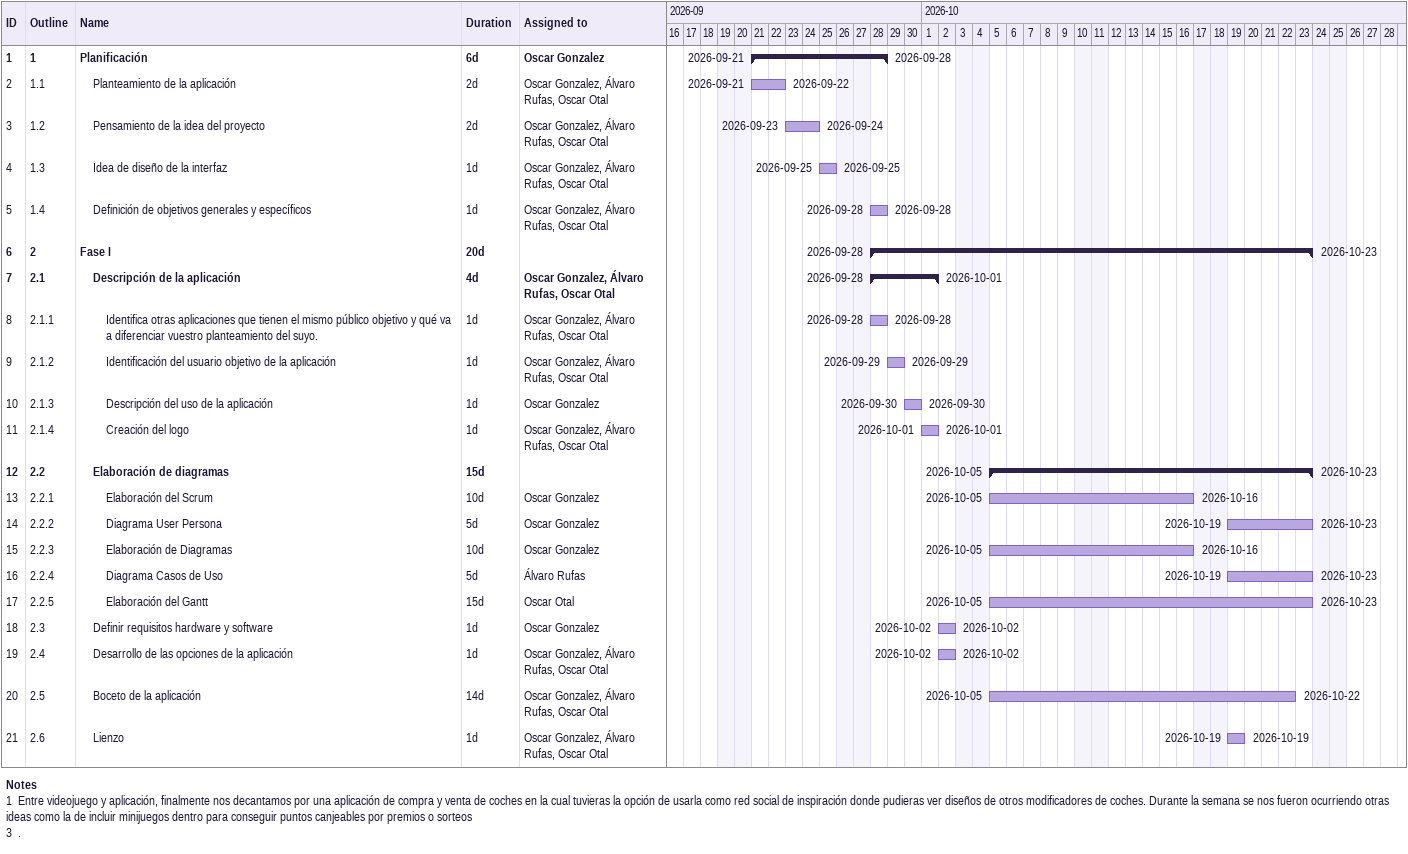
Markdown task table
| ID | WBS | Task | Duration | Start | Finish | Resources |
|---|---|---|---|---|---|---|
| 1 | 1 | **Planificación** | 6d | 2026-09-21 | 2026-09-28 | Oscar Gonzalez |
| 2 | 1.1 | Planteamiento de la aplicación | 2d | 2026-09-21 | 2026-09-22 | Oscar Gonzalez, Álvaro Rufas, Oscar Otal |
| 3 | 1.2 | Pensamiento de la idea del proyecto | 2d | 2026-09-23 | 2026-09-24 | Oscar Gonzalez, Álvaro Rufas, Oscar Otal |
| 4 | 1.3 | Idea de diseño de la interfaz | 1d | 2026-09-25 | 2026-09-25 | Oscar Gonzalez, Álvaro Rufas, Oscar Otal |
| 5 | 1.4 | Definición de objetivos generales y específicos | 1d | 2026-09-28 | 2026-09-28 | Oscar Gonzalez, Álvaro Rufas, Oscar Otal |
| 6 | 2 | **Fase I** | 20d | 2026-09-28 | 2026-10-23 |  |
| 7 | 2.1 | **Descripción de la aplicación** | 4d | 2026-09-28 | 2026-10-01 | Oscar Gonzalez, Álvaro Rufas, Oscar Otal |
| 8 | 2.1.1 | Identifica otras aplicaciones que tienen el mismo público objetivo y qué va a diferenciar vuestro planteamiento del suyo. | 1d | 2026-09-28 | 2026-09-28 | Oscar Gonzalez, Álvaro Rufas, Oscar Otal |
| 9 | 2.1.2 | Identificación del usuario objetivo de la aplicación | 1d | 2026-09-29 | 2026-09-29 | Oscar Gonzalez, Álvaro Rufas, Oscar Otal |
| 10 | 2.1.3 | Descripción del uso de la aplicación | 1d | 2026-09-30 | 2026-09-30 | Oscar Gonzalez |
| 11 | 2.1.4 | Creación del logo | 1d | 2026-10-01 | 2026-10-01 | Oscar Gonzalez, Álvaro Rufas, Oscar Otal |
| 12 | 2.2 | **Elaboración de diagramas** | 15d | 2026-10-05 | 2026-10-23 |  |
| 13 | 2.2.1 | Elaboración del Scrum | 10d | 2026-10-05 | 2026-10-16 | Oscar Gonzalez |
| 14 | 2.2.2 | Diagrama User Persona | 5d | 2026-10-19 | 2026-10-23 | Oscar Gonzalez |
| 15 | 2.2.3 | Elaboración de Diagramas | 10d | 2026-10-05 | 2026-10-16 | Oscar Gonzalez |
| 16 | 2.2.4 | Diagrama Casos de Uso | 5d | 2026-10-19 | 2026-10-23 | Álvaro Rufas |
| 17 | 2.2.5 | Elaboración del Gantt | 15d | 2026-10-05 | 2026-10-23 | Oscar Otal |
| 18 | 2.3 | Definir requisitos hardware y software | 1d | 2026-10-02 | 2026-10-02 | Oscar Gonzalez |
| 19 | 2.4 | Desarrollo de las opciones de la aplicación | 1d | 2026-10-02 | 2026-10-02 | Oscar Gonzalez, Álvaro Rufas, Oscar Otal |
| 20 | 2.5 | Boceto de la aplicación | 14d | 2026-10-05 | 2026-10-22 | Oscar Gonzalez, Álvaro Rufas, Oscar Otal |
| 21 | 2.6 | Lienzo | 1d | 2026-10-19 | 2026-10-19 | Oscar Gonzalez, Álvaro Rufas, Oscar Otal |

Notes
- 1: Entre videojuego y aplicación, finalmente nos decantamos por una aplicación de compra y venta de coches en la cual tuvieras la opción de usarla como red social de inspiración donde pudieras ver diseños de otros modificadores de coches. Durante la semana se nos fueron ocurriendo otras ideas como la de incluir minijuegos dentro para conseguir puntos canjeables por premios o sorteos
- 3: .
